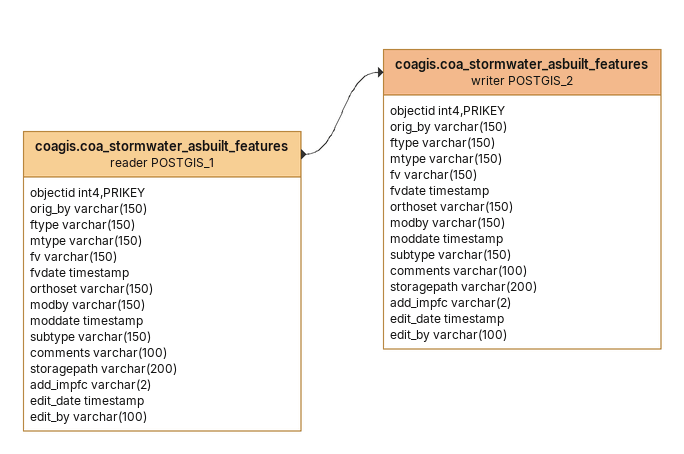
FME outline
coagis.coa_stormwater_asbuilt_features (reader POSTGIS_1)
    attributes: objectid int4,PRIKEY, orig_by varchar(150), ftype varchar(150), mtype varchar(150), fv varchar(150), fvdate timestamp, orthoset varchar(150), modby varchar(150), moddate timestamp, subtype varchar(150), comments varchar(100), storagepath varchar(200), add_impfc varchar(2), edit_date timestamp, edit_by varchar(100)
    -> coagis.coa_stormwater_asbuilt_features (writer POSTGIS_2)
coagis.coa_stormwater_asbuilt_features (writer POSTGIS_2)
    attributes: objectid int4,PRIKEY, orig_by varchar(150), ftype varchar(150), mtype varchar(150), fv varchar(150), fvdate timestamp, orthoset varchar(150), modby varchar(150), moddate timestamp, subtype varchar(150), comments varchar(100), storagepath varchar(200), add_impfc varchar(2), edit_date timestamp, edit_by varchar(100)
